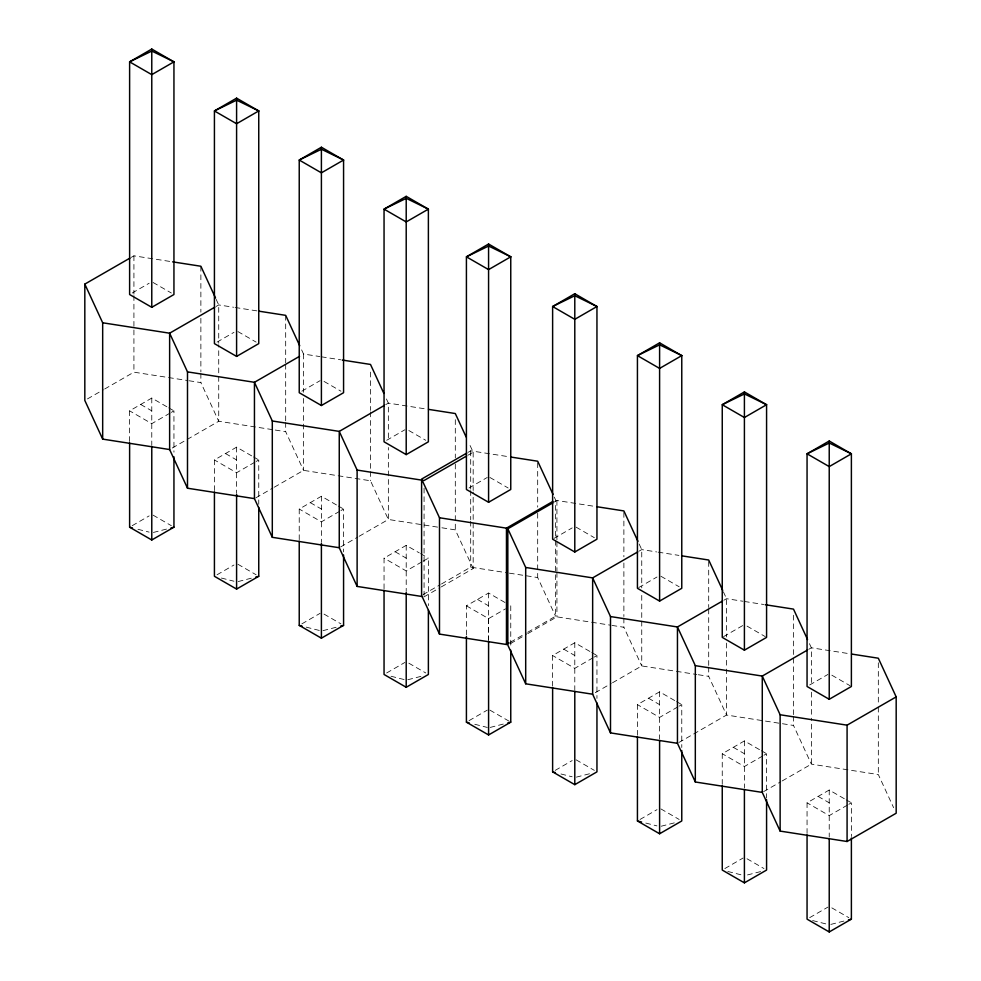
<?xml version="1.0" encoding="UTF-8"?>
<svg xmlns="http://www.w3.org/2000/svg" width="981" height="981" viewBox="0 0 981 981"><rect width="100%" height="100%" fill="white"/><g stroke="black" fill="none" stroke-linecap="round" stroke-linejoin="round"><path stroke-width="0.74" stroke-dasharray="4.91 3.68" d="M132.214 293.012L149.161 283.227M217.034 342.111L233.981 332.326M129.615 441.475L129.615 410.855L151.773 398.053L167.42 407.09M170.032 413.111L151.773 423.657L129.615 410.855M171.332 412.363L173.944 410.855L173.944 452.18M301.841 391.198L320.1 380.665M214.422 490.561L214.422 459.954L236.593 447.152L252.227 456.19M132.214 525.681L149.161 515.896M254.839 462.21L236.593 472.744L214.422 459.954M256.139 461.45L258.751 459.954L258.751 504.344M386.661 440.297L404.908 429.764M299.23 539.66L299.23 509.041L321.4 496.251L337.047 505.276M217.034 574.78L233.981 564.995M339.659 511.309L321.4 521.843L299.23 509.041M340.959 510.549L343.571 509.041L343.571 551.911M469.016 487.986L487.275 477.453M384.049 588.759L384.049 558.14L406.208 545.35L419.255 552.867M301.841 623.879L320.1 613.333M421.855 561.905L406.208 570.942L384.049 558.14M423.167 561.157L428.378 558.14L428.378 605.596M553.922 538.446L572.181 527.901M466.416 634.915L466.416 605.829L488.575 593.039L505.534 602.812M386.661 672.966L404.908 662.433M466.416 605.829L488.587 618.619L505.546 608.833M638.741 587.533L656.988 577M552.622 686.148L552.622 655.529L574.792 642.739L590.427 651.764M469.016 720.655L487.275 710.121M593.039 657.785L574.792 668.331L552.622 655.529M594.339 657.037L596.951 655.529L596.951 698.386M723.549 636.632L743.108 625.338M637.429 735.235L637.429 704.628L659.6 691.826L675.247 700.863M555.234 770.367L572.181 760.569M677.859 706.884L659.6 717.418L637.429 704.628M679.159 706.136L681.77 704.628L681.77 747.485M809.668 684.971L827.927 674.438M722.249 784.334L722.249 753.727L744.407 740.925L760.054 749.962M640.041 819.454L656.988 809.668M762.666 755.983L744.407 766.517L722.249 753.727M763.966 755.223L766.578 753.727L766.578 798.117M807.056 833.433L807.056 802.814L829.227 790.024L844.874 799.049M724.861 868.553L743.108 858.019M847.474 805.07L829.227 815.616L807.056 802.814M848.786 804.322L851.385 802.814L851.385 836.499M809.668 917.652L827.927 907.106M131.258 257.365L133.919 255.833L171.111 261.62M216.078 306.464L218.726 304.932L233.613 307.249M87.468 398.911L103.397 389.751M104.722 388.979L133.919 372.167L187.481 380.505M172.288 448.01L218.726 421.266L273.785 429.825M385.705 404.65L388.353 403.117L427.042 409.138M255.771 497.87L273.025 487.937M274.349 487.177L303.546 470.365L370.499 480.776L388.353 519.464L440.432 527.557M468.047 452.351L470.696 450.819L509.397 456.827M467.863 455.27L473.173 452.216L468.697 442.541M340.591 546.969L357.832 537.036M359.169 536.264L388.353 519.464L388.353 447.508M554.277 502.039L556.926 500.506L594.13 506.294M422.934 594.67L440.175 584.737M441.511 583.965L470.696 567.153L507.913 572.929M424.074 596.828L439.991 587.656M441.327 586.896L473.173 568.551L473.173 492.021M639.085 551.138L641.746 549.605L656.62 551.923M510.451 642.199L526.38 633.027M527.704 632.267L555.565 616.227L555.565 539.685M510.488 643.585L526.405 634.425M527.741 633.652L556.926 616.853L610.489 625.179M723.904 600.225L726.553 598.704L742.924 601.243M595.295 692.684L611.224 683.512M612.549 682.751L641.746 665.94L696.792 674.499M808.712 649.324L811.373 647.803L850.049 653.812M678.791 742.543L726.553 715.039L793.506 725.45L811.373 764.138L878.326 774.549L893.63 807.706M763.598 791.642L780.851 781.71M782.176 780.95L811.373 764.138L811.373 718.215M153.392 532.45L169.541 528.318M238.199 581.549L251.418 578.165M323.007 630.636L336.225 627.264M407.826 679.735L421.033 676.35M490.193 727.424L503.412 724.039M576.399 777.124L591.077 773.371M661.206 826.223L675.897 822.47M747.497 874.942L760.704 871.557M830.833 924.409L845.524 920.656M235.097 307.482L257.414 310.952M301.633 349.886L303.546 354.031L319.904 356.569M321.4 356.802L340.738 359.806M188.965 380.738L200.872 382.59L218.726 421.266L218.726 344.736M275.269 430.058L285.679 431.677L303.546 470.365L303.546 398.421M658.104 552.156L678.938 555.393M441.916 527.79L455.307 529.875L473.173 568.551M744.407 601.476L763.745 604.492M509.397 573.162L537.686 577.551L555.565 616.227M611.985 625.412L623.879 627.264L641.746 665.94L641.746 593.995M698.276 674.732L708.699 676.35L726.553 715.039L726.553 669.116M474.779 724.272L487.336 727.448M137.978 529.299L149.124 532.119M221.399 578.042L233.944 581.218M306.207 627.141L320.149 630.66M391.014 676.24L404.957 679.759M560.985 773.984L572.144 776.793M645.805 823.071L656.951 825.892M727.828 871.471L743.157 875.346M812.636 920.558L827.976 924.433M153.073 282.479L171.332 293.012M237.893 331.566L256.139 342.111M324.012 381.413L340.959 391.198M408.819 430.512L425.766 440.297M489.887 477.453L508.146 487.986M576.092 527.153L594.339 537.686M660.9 576.252L679.159 586.785M747.019 626.099L765.278 636.632M831.839 675.186L850.086 685.731M168.72 407.838L173.944 410.855M253.539 456.938L258.751 459.954M338.347 506.037L343.571 509.041M420.555 553.627L428.378 558.14M591.739 652.524L596.951 655.529M676.547 701.611L681.77 704.628M761.366 750.71L766.578 753.727M846.174 799.809L851.385 802.814M140.688 404.454L151.773 410.855M225.507 453.553L236.593 459.954M310.315 502.652L321.4 509.041M395.135 551.739L406.208 558.14M563.707 649.128L574.792 655.529M477.489 599.428L488.587 605.829M648.515 698.227L659.6 704.628M733.334 747.326L744.407 753.727M818.142 796.425L829.227 802.814M153.073 515.148L171.332 525.681M237.893 564.247L256.139 574.78M324.012 614.094L340.959 623.879M408.819 663.181L425.766 672.966M576.092 759.821L594.339 770.367M489.887 710.121L509.458 721.403M660.9 808.92L679.159 819.454M747.019 858.767L763.966 868.553M831.839 907.866L848.786 917.652M809.448 643.659L811.373 647.803L811.373 686.062M723.365 591.801L726.553 598.704L726.553 636.976M639.195 544.075L641.746 549.605L641.746 587.877M554.29 497.122L555.565 499.881L555.565 538.152M386.44 398.973L388.353 403.117L388.353 441.389M216.176 299.401L218.726 304.932L218.726 343.203M878.326 662.8L878.326 705.658M878.326 707.191L878.326 774.549M829.227 790.024L829.227 837.038M811.373 692.194L811.373 716.682M793.506 615.234L793.506 714.732M793.506 716.265L793.506 725.45M744.407 740.925L744.407 787.951M726.553 643.095L726.553 667.583M708.699 561.549L708.699 607.472M708.699 609.005L708.699 665.645M708.699 667.166L708.699 676.35M659.6 691.826L659.6 738.852M623.879 512.45L623.879 556.84M623.879 562.971L623.879 616.546M623.879 618.079L623.879 627.264M574.792 642.739L574.792 689.753M556.926 500.506L556.926 540.31M556.926 541.843L556.926 570.93M556.926 572.45L556.926 616.853M537.686 462.75L537.686 507.14M537.686 513.259L537.686 577.551M510.758 605.817L510.758 645.621M488.587 618.619L488.587 640.053M488.575 593.039L488.575 640.483M473.173 452.216L473.173 490.488M470.696 450.819L470.696 489.09M470.696 490.623L470.696 519.709M470.696 521.242L470.696 567.153M455.307 419.66L455.307 457.931M455.307 464.05L455.307 529.875M424.074 488.146L424.074 595.295M406.208 545.35L406.208 591.261M370.499 372.093L370.499 410.365M370.499 411.897L370.499 470.058M370.499 471.591L370.499 480.776M321.4 496.251L321.4 542.174M303.546 354.031L303.546 392.29M285.679 315.342L285.679 362.798M285.679 364.331L285.679 420.959M285.679 422.492L285.679 431.677M236.593 447.152L236.593 493.075M200.872 266.243L200.872 312.166M200.872 318.298L200.872 371.873M200.872 373.405L200.872 382.59M151.773 398.053L151.773 445.509M133.919 255.833L133.919 294.104M133.919 295.637L133.919 372.167"/><path stroke-width="1.47" d="M151.773 49.05L129.615 61.852L129.615 294.521L151.773 307.311L173.944 294.521L173.944 61.852L151.773 49.05L151.773 307.311M236.593 98.149L214.422 110.939L214.422 343.62L236.593 356.41L258.751 343.62L258.751 110.939L236.593 98.149L236.593 356.41M321.4 147.236L299.23 160.038L299.23 392.707L321.4 405.509L343.571 392.707L343.571 160.038L321.4 147.236L321.4 405.509M406.208 196.335L384.049 209.137L384.049 441.806L406.208 454.608L428.378 441.806L428.378 209.137L406.208 196.335L406.208 454.608M488.575 244.024L466.416 256.826L466.416 489.494L488.587 502.284L510.758 489.482L510.758 256.814L488.575 244.024L488.587 502.284M574.792 293.724L552.622 306.526L552.622 539.194L574.792 551.996L596.951 539.194L596.951 306.526L574.792 293.724L574.792 551.996M129.615 442.995L129.615 527.189L151.773 539.991L173.944 527.189L173.944 456.778M659.6 342.823L637.429 355.613L637.429 588.293L659.6 601.083L681.77 588.293L681.77 355.613L659.6 342.823L659.6 601.083M214.422 492.094L214.422 576.288L236.593 589.078L258.751 576.288L258.751 507.398M744.407 391.922L722.249 404.712L722.249 637.38L744.407 650.182L766.578 637.38L766.578 404.712L744.407 391.922L744.407 650.182M299.23 541.193L299.23 625.388L321.4 638.177L343.571 625.388L343.571 554.964M829.227 441.009L807.056 453.811L807.056 686.479L829.227 699.281L851.385 686.479L851.385 453.811L829.227 441.009L829.227 699.281M384.049 590.292L384.049 674.474L406.208 687.276L428.378 674.474L428.378 610.182M466.416 636.448L466.416 722.163L488.587 734.953L510.758 722.163L510.758 650.207M552.622 687.681L552.622 771.863L574.792 784.665L596.951 771.863L596.951 702.985M637.429 736.768L637.429 820.962L659.6 833.764L681.77 820.962L681.77 750.551M722.249 785.867L722.249 870.061L744.407 882.851L766.578 870.061L766.578 799.65M807.056 834.966L807.056 919.148L829.227 931.95L851.385 919.148L851.385 838.019M422.578 596.595L357.121 586.417L339.254 547.729L272.301 537.318L254.447 498.63L187.494 488.219L169.627 449.543L102.674 439.12L84.82 400.444L84.82 284.11L129.933 258.126M214.753 307.225L169.627 333.197L102.674 322.786L84.82 284.11M299.561 356.324L254.447 382.296L187.494 371.885L169.627 333.197L169.627 449.543M384.368 405.411L339.254 431.395L272.301 420.984L254.447 382.296L254.447 498.63M466.723 453.112L421.597 479.096L439.488 517.76L439.488 634.094L506.466 644.492L509.127 642.96M466.539 456.042L424.074 480.494L357.121 470.071L339.254 431.395L339.254 547.729M439.488 517.76L506.466 528.158L552.916 501.414M851.545 654.045L878.326 658.214L896.18 696.89L896.18 813.224L847.081 841.502L780.128 831.091L762.274 792.403L695.321 781.992L677.454 743.304L610.501 732.893L592.647 694.217L525.693 683.806L507.827 645.118L507.827 528.784L552.953 502.799M637.76 551.898L592.647 577.883L525.693 567.459L507.827 528.784M722.568 600.997L677.454 626.969L610.501 616.559L592.647 577.883L592.647 694.217M807.388 650.096L762.274 676.068L695.321 665.658L677.454 626.969L677.454 743.304M762.274 792.403L762.274 676.068L780.128 714.757L847.081 725.167L896.18 696.89M171.001 527.937L173.944 527.189M255.82 577.036L258.751 576.288M340.628 626.136L343.571 625.388M507.815 722.911L510.758 722.163M848.455 919.908L851.385 919.148M172.607 261.853L200.872 266.243L215.538 298.028M258.898 311.173L285.679 315.342L299.72 345.741M342.222 360.039L370.499 364.442L383.89 393.455M428.525 409.371L455.307 413.541L466.147 437.023M510.893 457.06L537.686 461.217L553.014 494.363M597.098 506.76L623.879 510.929L637.92 541.316M681.918 555.859L708.699 560.016L722.727 590.415M765.241 604.713L793.506 609.115L807.535 639.514M466.416 722.163L469.2 722.874M129.615 527.189L132.398 527.901M299.23 625.388L302.025 626.086M552.622 771.863L555.405 772.574M637.429 820.962L641.623 822.017M439.488 634.094L421.597 595.43L421.597 480.629M847.081 725.167L847.081 841.502M829.227 838.571L829.227 931.95M780.128 714.757L780.128 831.091M744.407 789.484L744.407 882.851M695.321 665.658L695.321 781.992M659.6 740.385L659.6 833.764M610.501 616.559L610.501 732.893M574.792 691.286L574.792 784.665M525.693 567.459L525.693 683.806M506.466 528.158L506.466 644.492M488.587 641.574L488.587 734.953M406.208 592.365L406.208 687.276M357.121 470.071L357.121 586.417M321.4 543.278L321.4 638.177M272.301 420.984L272.301 537.318M236.593 494.179L236.593 589.078M187.494 371.885L187.494 488.219M151.773 446.613L151.773 539.991M102.674 322.786L102.674 439.12M173.944 61.852L151.773 74.642L129.615 61.852L151.822 51.049L173.944 61.852M258.751 110.939L236.593 123.741L214.422 110.939L236.629 100.148L258.751 110.939M343.571 160.038L321.4 172.84L299.23 160.038L321.449 149.235L343.571 160.038M428.378 209.137L406.208 221.927L384.049 209.137L406.257 198.334L428.378 209.137M510.758 256.814L488.587 269.616L466.416 256.826L488.624 246.023L510.758 256.814M596.951 306.526L574.792 319.315L552.622 306.526L574.829 295.722L596.951 306.526M681.77 355.613L659.6 368.415L637.429 355.613L659.637 344.822L681.77 355.613M766.578 404.712L744.407 417.514L722.249 404.712L744.456 393.921L766.578 404.712M851.385 453.811L829.227 466.6L807.056 453.811L829.264 443.007L851.385 453.811"/></g></svg>
